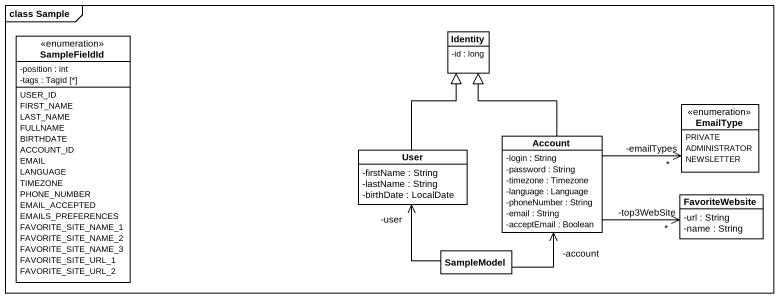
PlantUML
@startuml
mainframe class Sample
hide circle
hide empty members
skinparam classAttributeIconSize 0
enum SampleFieldId #FFFFFF {
  -position : int
  -tags : TagId [*]
  USER_ID
  FIRST_NAME
  LAST_NAME
  FULLNAME
  BIRTHDATE
  ACCOUNT_ID
  EMAIL
  LANGUAGE
  TIMEZONE
  PHONE_NUMBER
  EMAIL_ACCEPTED
  EMAILS_PREFERENCES
  FAVORITE_SITE_NAME_1
  FAVORITE_SITE_NAME_2
  FAVORITE_SITE_NAME_3
  FAVORITE_SITE_URL_1
  FAVORITE_SITE_URL_2
}
class Identity #FFFFFF {
  -id : long
}
enum EmailType #FFFFFF {
  PRIVATE
  ADMINISTRATOR
  NEWSLETTER
}
class User #FFFFFF {
  -firstName : String
  -lastName : String
  -birthDate : LocalDate
}
class Account #FFFFFF {
  -login : String
  -password : String
  -timezone : Timezone
  -language : Language
  -phoneNumber : String
  -email : String
  -acceptEmail : Boolean
}
class FavoriteWebsite #FFFFFF {
  -url : String
  -name : String
}
class SampleModel #FFFFFF
EmailType "-emailTypes\n*" <-left- Account
User -up-|> Identity
User "-user" <-- SampleModel
Account -up-|> Identity
Account "-account" <-- SampleModel
FavoriteWebsite "-top3WebSite\n*" <-left- Account
@enduml
